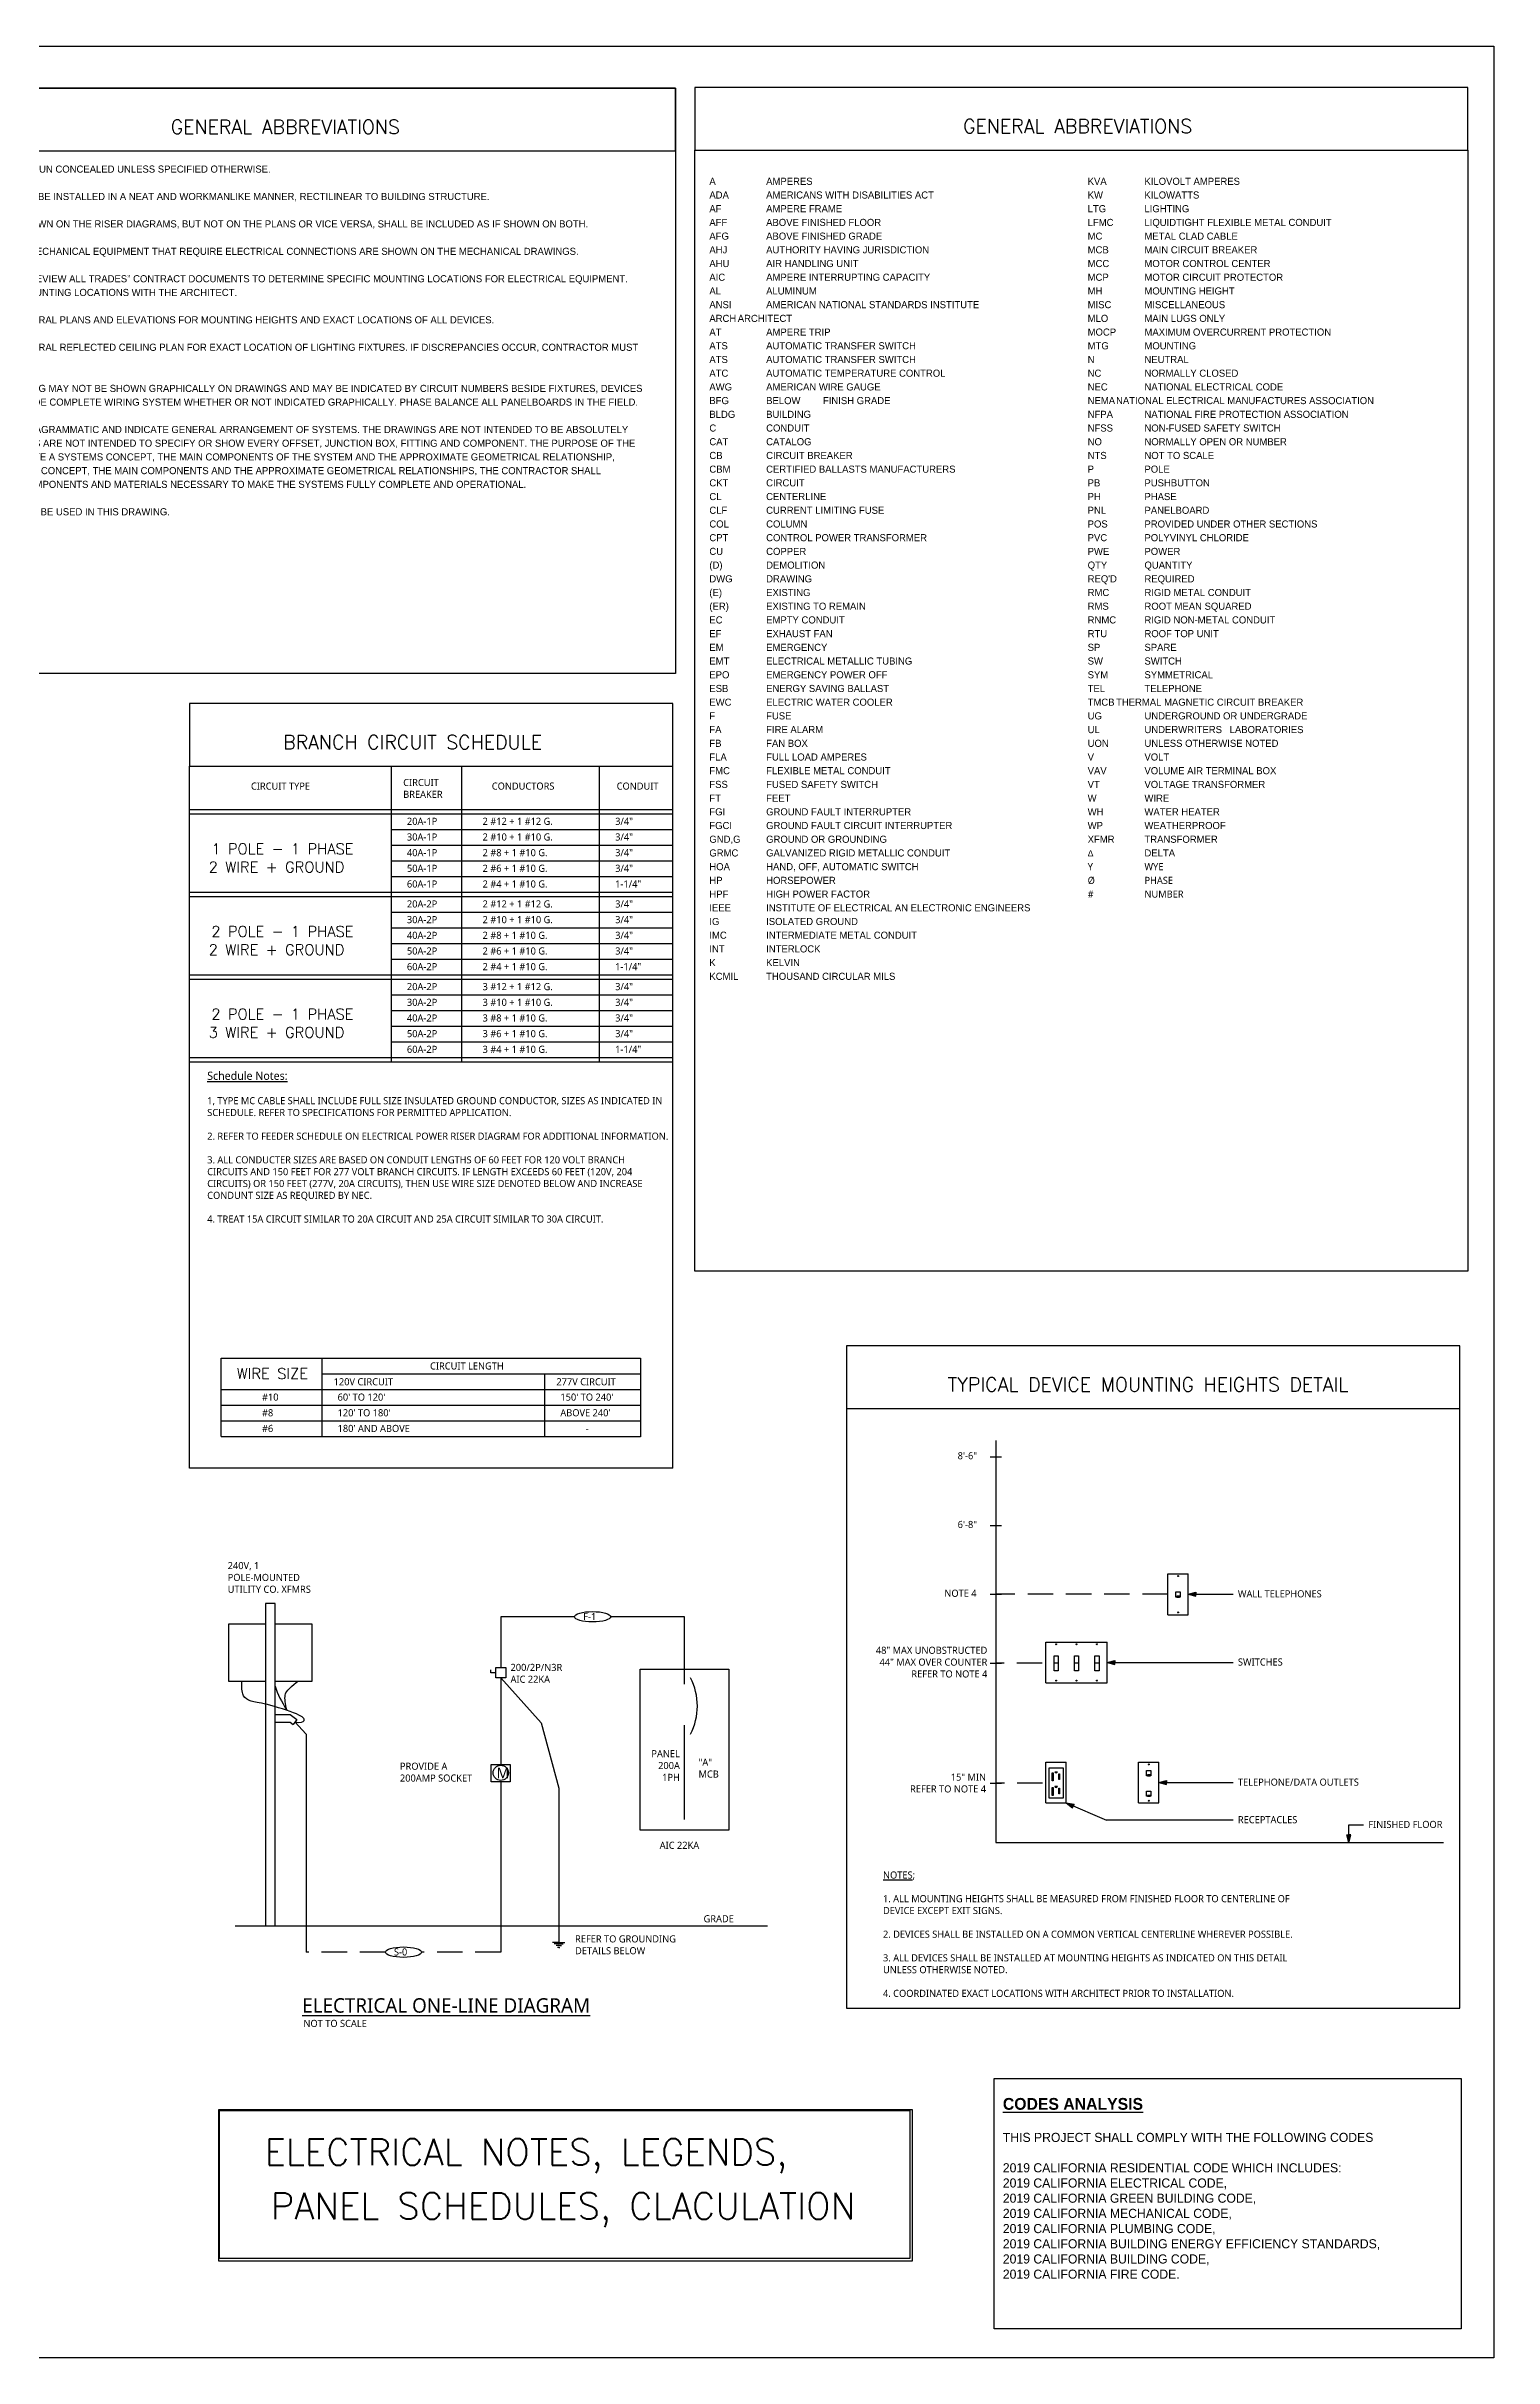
# Model space of a CAD drawing. Header units: millimetres. Extents: x 1591 to 1638, y 1324 to 1492.
# Drawn here: x 1621.85 to 1636.04, y 1348.96 to 1371.63 of the extents above; entities that cross this region are included whole.
import ezdxf
from ezdxf.enums import TextEntityAlignment as Align

# ---------------------------------------------------------------- set-up
doc = ezdxf.new("R2010")
doc.units = ezdxf.units.MM
doc.linetypes.add('HIDDEN', pattern=[0.375, 0.25, -0.125])
for name, color, linetype in [('info', 7, 'Continuous'), ('Plump', 7, 'Continuous'), ('TEXTM', 2, 'Continuous'), ('TEXTOS', 2, 'Continuous')]:
    doc.layers.add(name, color=color, linetype=linetype)
doc.styles.add('TEXTM', font='romans9.shx')

msp = doc.modelspace()

# ---------------------------------------------------------------- hatches: boundary and pattern name
at = {"layer": 'info', "lineweight": -2}
h = msp.add_hatch(color=0, dxfattribs=at)
h.dxf.hatch_style = 1
h.paths.add_polyline_path([(1633.12265, 1356.42785), (1633.12265, 1356.44697), (1633.04812, 1356.44697)])
h.paths.add_polyline_path([(1633.04812, 1356.44697), (1633.12265, 1356.44697), (1633.12265, 1356.46609)])
h = msp.add_hatch(color=0, dxfattribs=at)
h.dxf.hatch_style = 1
h.paths.add_polyline_path([(1632.32673, 1355.75912), (1632.32673, 1355.77824), (1632.25221, 1355.77824)])
h.paths.add_polyline_path([(1632.25221, 1355.77824), (1632.32673, 1355.77824), (1632.32673, 1355.79736)])
h = msp.add_hatch(color=0, dxfattribs=at)
h.dxf.hatch_style = 1
h.paths.add_polyline_path([(1632.83499, 1354.58082), (1632.83499, 1354.59994), (1632.76046, 1354.59994)])
h.paths.add_polyline_path([(1632.76046, 1354.59994), (1632.83499, 1354.59994), (1632.83499, 1354.61906)])
h = msp.add_hatch(color=0, dxfattribs=at)
h.dxf.hatch_style = 1
h.paths.add_polyline_path([(1631.91323, 1354.35308), (1631.92074, 1354.37066), (1631.85221, 1354.39994)])
h.paths.add_polyline_path([(1631.85221, 1354.39994), (1631.92074, 1354.37066), (1631.92825, 1354.38825)])
h = msp.add_hatch(color=0, dxfattribs=at)
h.dxf.hatch_style = 1
h.paths.add_polyline_path([(1634.64261, 1354.08764), (1634.62349, 1354.08764), (1634.62349, 1354.01311)])
h.paths.add_polyline_path([(1634.62349, 1354.01311), (1634.62349, 1354.08764), (1634.60437, 1354.08764)])

# ---------------------------------------------------------------- linework, layer by layer
at = {"layer": 'info', "color": 0, "lineweight": -2}
for p, q in [((1627.99412, 1357.68474), (1627.99412, 1365.18324)), ((1625.22829, 1364.57032), (1625.22829, 1361.67009)), ((1625.91937, 1364.57032), (1625.91937, 1361.67009)), ((1627.26832, 1364.57032), (1627.26832, 1361.67009)), ((1623.25231, 1364.14492), (1627.99412, 1364.14492)), ((1623.25231, 1364.10262), (1627.99412, 1364.10262)), ((1625.22829, 1363.94891), (1627.99412, 1363.94891)), ((1625.22829, 1363.7952), (1627.99412, 1363.7952)), ((1625.22829, 1363.64149), (1627.99412, 1363.64149)), ((1625.22829, 1363.48779), (1627.99412, 1363.48779)), ((1623.25231, 1363.33408), (1627.99412, 1363.33408)), ((1623.25231, 1363.29178), (1627.99412, 1363.29178)), ((1625.22829, 1363.13807), (1627.99412, 1363.13807)), ((1625.22829, 1362.98436), (1627.99412, 1362.98436)), ((1625.22829, 1362.83065), (1627.99412, 1362.83065)), ((1623.25231, 1362.52323), (1627.99412, 1362.52323)), ((1623.25231, 1362.48093), (1627.99412, 1362.48093)), ((1625.22829, 1362.67694), (1627.99412, 1362.67694)), ((1625.22829, 1362.32722), (1627.99412, 1362.32722)), ((1625.22829, 1362.17351), (1627.99412, 1362.17351)), ((1625.22829, 1362.01981), (1627.99412, 1362.01981)), ((1625.22829, 1361.8661), (1627.99412, 1361.8661)), ((1623.25231, 1361.71239), (1627.99412, 1361.71239)), ((1623.25231, 1361.67009), (1627.99412, 1361.67009)), ((1635.71181, 1352.38837), (1635.71181, 1358.8826)), ((1624.54823, 1358.76203), (1624.54823, 1357.99249)), ((1624.54823, 1358.60832), (1627.67642, 1358.60832)), ((1626.73334, 1358.60832), (1626.73334, 1357.99249)), ((1623.56256, 1358.45461), (1627.67642, 1358.45461)), ((1623.56256, 1358.30091), (1627.67642, 1358.30091)), ((1623.56256, 1358.1472), (1627.67642, 1358.1472)), ((1629.69518, 1358.26786), (1635.71181, 1358.26786)), ((1623.56256, 1357.99349), (1627.67642, 1357.99349)), ((1631.16021, 1357.95551), (1631.16021, 1354.01311)), ((1631.10504, 1357.79633), (1631.21538, 1357.79633)), ((1631.10504, 1357.12165), (1631.21538, 1357.12165)), ((1632.84812, 1356.24697), (1632.84812, 1356.64697)), ((1632.84812, 1356.64697), (1633.04812, 1356.64697)), ((1633.04812, 1356.24697), (1633.04812, 1356.64697)), ((1631.10504, 1356.44697), (1631.21538, 1356.44697)), ((1633.04812, 1356.44697), (1633.12265, 1356.46609)), ((1633.04812, 1356.44697), (1633.4881, 1356.44697)), ((1633.04812, 1356.44697), (1633.12265, 1356.42785)), ((1633.12265, 1356.46609), (1633.12265, 1356.44697)), ((1633.12265, 1356.42785), (1633.12265, 1356.44697)), ((1627.02852, 1356.22645), (1626.3043, 1356.22645)), ((1626.3043, 1356.22645), (1626.3043, 1355.72957)), ((1628.10724, 1356.22645), (1627.38302, 1356.22645)), ((1628.10724, 1355.56513), (1628.10724, 1356.22645)), ((1632.84812, 1356.24697), (1633.04812, 1356.24697)), ((1631.65221, 1355.57824), (1631.65221, 1355.97824)), ((1631.65221, 1355.97824), (1631.85221, 1355.97824)), ((1631.85221, 1355.97824), (1632.05221, 1355.97824)), ((1632.05221, 1355.97824), (1632.25221, 1355.97824)), ((1632.25221, 1355.57824), (1632.25221, 1355.97824)), ((1626.20633, 1355.67792), (1626.20633, 1355.70644)), ((1626.2557, 1355.67792), (1626.20633, 1355.67792)), ((1631.10504, 1355.77229), (1631.21538, 1355.77229)), ((1631.77283, 1355.76992), (1631.73153, 1355.76992)), ((1631.97283, 1355.76992), (1631.93153, 1355.76992)), ((1632.17283, 1355.76992), (1632.13153, 1355.76992)), ((1632.25221, 1355.77824), (1632.32673, 1355.79736)), ((1632.25221, 1355.77824), (1633.4881, 1355.77824)), ((1632.25221, 1355.77824), (1632.32673, 1355.75912)), ((1632.32673, 1355.79736), (1632.32673, 1355.77824)), ((1632.32673, 1355.75912), (1632.32673, 1355.77824)), ((1626.3043, 1355.62627), (1626.3043, 1354.78038)), ((1626.3043, 1355.62627), (1626.70184, 1355.18579)), ((1631.65221, 1355.57824), (1631.85221, 1355.57824)), ((1631.85221, 1355.57824), (1632.05221, 1355.57824)), ((1632.05221, 1355.57824), (1632.25221, 1355.57824)), ((1624.09245, 1355.26715), (1624.23908, 1355.26715)), ((1624.23908, 1355.26715), (1624.30398, 1355.21851)), ((1624.30398, 1355.21851), (1624.26767, 1355.17006)), ((1624.09245, 1355.19148), (1624.23908, 1355.19148)), ((1624.23908, 1355.19148), (1624.26767, 1355.17006)), ((1624.39509, 1355.07488), (1624.28582, 1355.19428)), ((1624.39509, 1355.07488), (1624.39509, 1352.93657)), ((1626.70184, 1355.18579), (1626.8736, 1354.54559)), ((1628.10724, 1354.23736), (1628.10724, 1355.16186)), ((1631.65221, 1354.39994), (1631.65221, 1354.79994)), ((1631.65221, 1354.79994), (1631.85221, 1354.79994)), ((1631.85221, 1354.39994), (1631.85221, 1354.79994)), ((1632.56046, 1354.39994), (1632.56046, 1354.79994)), ((1632.56046, 1354.79994), (1632.76046, 1354.79994)), ((1632.76046, 1354.39994), (1632.76046, 1354.79994)), ((1626.30418, 1354.60716), (1626.3043, 1352.93657)), ((1626.8736, 1354.54559), (1626.8736, 1353.03236)), ((1631.10504, 1354.59556), (1631.21538, 1354.59556)), ((1631.73891, 1354.7067), (1631.7645, 1354.7067)), ((1631.73891, 1354.56481), (1631.7645, 1354.56481)), ((1632.76046, 1354.59994), (1632.83499, 1354.61906)), ((1632.76046, 1354.59994), (1633.4881, 1354.59994)), ((1632.76046, 1354.59994), (1632.83499, 1354.58082)), ((1632.83499, 1354.61906), (1632.83499, 1354.59994)), ((1632.83499, 1354.58082), (1632.83499, 1354.59994)), ((1631.65221, 1354.39994), (1631.85221, 1354.39994)), ((1631.85221, 1354.39994), (1632.24651, 1354.2315)), ((1631.85221, 1354.39994), (1631.91323, 1354.35308)), ((1631.85221, 1354.39994), (1631.92825, 1354.38825)), ((1631.91323, 1354.35308), (1631.92074, 1354.37066)), ((1631.92825, 1354.38825), (1631.92074, 1354.37066)), ((1632.56046, 1354.39994), (1632.76046, 1354.39994)), ((1633.4881, 1354.2315), (1632.24651, 1354.2315)), ((1634.62349, 1354.01311), (1634.60437, 1354.08764)), ((1634.60437, 1354.08764), (1634.62349, 1354.08764)), ((1634.62349, 1354.01311), (1634.62349, 1354.1849)), ((1634.62349, 1354.1849), (1634.76717, 1354.1849)), ((1634.62349, 1354.01311), (1634.64261, 1354.08764)), ((1634.64261, 1354.08764), (1634.62349, 1354.08764)), ((1631.16021, 1354.01311), (1635.55196, 1354.01311)), ((1623.69909, 1353.19567), (1628.92167, 1353.19567)), ((1626.8736, 1353.03236), (1626.81248, 1353.03236)), ((1626.87365, 1353.01783), (1626.82945, 1353.01783)), ((1626.87365, 1353.00173), (1626.84776, 1353.00173)), ((1626.87321, 1352.98255), (1626.8616, 1352.98255)), ((1626.87355, 1353.01783), (1626.91775, 1353.01783)), ((1626.87355, 1353.00173), (1626.89945, 1353.00173)), ((1626.8736, 1353.03236), (1626.93472, 1353.03236)), ((1626.874, 1352.98255), (1626.88561, 1352.98255)), ((1629.69518, 1352.38837), (1635.71181, 1352.38837))]:
    msp.add_line(p, q, dxfattribs=at)
at = {"layer": 'info', "color": 0, "linetype": 'HIDDEN', "lineweight": -2}
for p, q in [((1632.84812, 1356.44697), (1631.16021, 1356.44697)), ((1631.61593, 1355.77229), (1631.16021, 1355.77229)), ((1631.62005, 1354.59556), (1631.16021, 1354.59556)), ((1625.17245, 1352.93657), (1624.39509, 1352.93657)), ((1626.3043, 1352.93657), (1625.52694, 1352.93657))]:
    msp.add_line(p, q, dxfattribs=at)
at = {"layer": 'info', "color": 0, "lineweight": -2}
for points in [[(1623.56256, 1357.99349), (1623.56256, 1358.76203), (1627.67642, 1358.76203), (1627.67642, 1357.99249)], [(1623.99656, 1355.59025), (1623.63763, 1355.59025), (1623.63763, 1356.15683), (1623.99656, 1356.15683)], [(1624.09245, 1356.15683), (1624.45139, 1356.15683), (1624.45139, 1355.59025), (1624.09245, 1355.59025)]]:
    msp.add_lwpolyline(points, dxfattribs=at)
for points in [[(1623.99656, 1353.19567), (1624.09245, 1353.19567), (1624.09245, 1356.3568), (1623.99656, 1356.3568)], [(1632.92745, 1356.4706), (1632.96881, 1356.4706), (1632.96881, 1356.41978), (1632.92745, 1356.41978)], [(1632.93618, 1356.41978), (1632.96122, 1356.41978), (1632.96122, 1356.42812), (1632.93618, 1356.42812)], [(1626.2557, 1355.72957), (1626.3529, 1355.72957), (1626.3529, 1355.62627), (1626.2557, 1355.62627)], [(1627.67122, 1355.71347), (1628.54326, 1355.71347), (1628.54326, 1354.13336), (1627.67122, 1354.13336)], [(1631.73153, 1355.84454), (1631.77283, 1355.84454), (1631.77283, 1355.69531), (1631.73153, 1355.69531)], [(1631.93153, 1355.84454), (1631.97283, 1355.84454), (1631.97283, 1355.69531), (1631.93153, 1355.69531)], [(1632.13153, 1355.84454), (1632.17283, 1355.84454), (1632.17283, 1355.69531), (1632.13153, 1355.69531)], [(1626.21139, 1354.77882), (1626.39697, 1354.77882), (1626.39697, 1354.60716), (1626.21139, 1354.60716)], [(1631.68283, 1354.74482), (1631.82158, 1354.74482), (1631.82158, 1354.44587), (1631.68283, 1354.44587)], [(1631.71272, 1354.69466), (1631.72447, 1354.69466), (1631.72447, 1354.61658), (1631.71272, 1354.61658)], [(1631.71272, 1354.55278), (1631.72447, 1354.55278), (1631.72447, 1354.47469), (1631.71272, 1354.47469)], [(1631.77733, 1354.68644), (1631.78631, 1354.68644), (1631.78631, 1354.63036), (1631.77733, 1354.63036)], [(1631.77733, 1354.54456), (1631.78631, 1354.54456), (1631.78631, 1354.48848), (1631.77733, 1354.48848)], [(1632.63973, 1354.51702), (1632.68109, 1354.51702), (1632.68109, 1354.46619), (1632.63973, 1354.46619)], [(1632.63979, 1354.71707), (1632.68115, 1354.71707), (1632.68115, 1354.66624), (1632.63979, 1354.66624)], [(1632.64852, 1354.66624), (1632.67356, 1354.66624), (1632.67356, 1354.67459), (1632.64852, 1354.67459)], [(1632.64846, 1354.46619), (1632.6735, 1354.46619), (1632.6735, 1354.47454), (1632.64846, 1354.47454)], [(1631.14547, 1351.69775), (1635.72518, 1351.69775), (1635.72518, 1349.24083), (1631.14547, 1349.24083)], [(1630.33946, 1349.90579), (1623.53982, 1349.90579), (1623.53982, 1351.39373), (1630.33946, 1351.39373)], [(1623.54624, 1351.38467), (1630.31836, 1351.38467), (1630.31836, 1349.93139), (1623.54624, 1349.93139)]]:
    msp.add_lwpolyline(points, close=True, dxfattribs=at)
for centre, radius in [((1632.94812, 1356.6251), 0.00448), ((1632.94812, 1356.26884), 0.00448), ((1631.75221, 1355.95637), 0.00448), ((1631.95221, 1355.95637), 0.00448), ((1632.15221, 1355.95637), 0.00448), ((1631.75221, 1355.60011), 0.00448), ((1631.95221, 1355.60011), 0.00448), ((1632.15221, 1355.60011), 0.00448), ((1626.30454, 1354.69556), 0.07473), ((1632.66046, 1354.77807), 0.00448), ((1632.66046, 1354.42181), 0.00448)]:
    msp.add_circle(centre, radius, dxfattribs=at)
for centre, radius, start, end in [((1627.63185, 1355.35067), 0.60137, 332.638376, 27.361624), ((1631.7517, 1354.70756), 0.01282, 183.844209, 356.155791), ((1631.7517, 1354.56567), 0.01282, 183.844209, 356.155791)]:
    msp.add_arc(centre, radius, start, end, dxfattribs=at)
for centre in [(1627.20577, 1356.22645), (1625.3497, 1352.93657)]:
    msp.add_ellipse(centre, major_axis=(0.17725, 0), ratio=0.2870386, dxfattribs=at)
for points in [[(1624.28582, 1355.19428), (1624.34543, 1355.18202), (1624.39392, 1355.20404), (1624.36086, 1355.2635), (1623.97079, 1355.38243), (1623.84738, 1355.39234), (1623.77025, 1355.44519), (1623.76474, 1355.50686), (1623.76474, 1355.59025)], [(1624.09245, 1355.54429), (1624.11294, 1355.46391), (1624.15481, 1355.39564), (1624.20479, 1355.30877)], [(1624.20479, 1355.30877), (1624.19117, 1355.37802), (1624.17685, 1355.46721), (1624.21541, 1355.51456), (1624.31128, 1355.59025)]]:
    msp.add_open_spline(points, degree=3, dxfattribs=at)
at = {"layer": 'Plump'}
msp.add_lwpolyline([(1636.04498, 1348.95802), (1605.81366, 1348.95802), (1605.81366, 1371.63152), (1636.04498, 1371.63152)], close=True, dxfattribs=at)
at = {"layer": 'Plump', "color": 0, "lineweight": -2, "elevation": -0.14071}
for points in [[(1620.43448, 1371.21993), (1628.01829, 1371.21993), (1628.01829, 1365.47721), (1620.43448, 1365.47721)], [(1620.43448, 1370.60701), (1628.01829, 1370.60701), (1628.01829, 1371.21993), (1620.43448, 1371.21993)], [(1628.20667, 1370.6133), (1635.79047, 1370.6133), (1635.79047, 1371.22622), (1628.20667, 1371.22622)], [(1628.20667, 1370.6133), (1635.79047, 1370.6133), (1635.79047, 1359.61788), (1628.20667, 1359.61788)]]:
    msp.add_lwpolyline(points, close=True, dxfattribs=at)
at = {"layer": 'Plump', "color": 0, "lineweight": -2}
for points in [[(1627.99412, 1365.18324), (1623.25231, 1365.18324), (1623.25231, 1364.57032), (1623.25231, 1364.57032)], [(1627.99412, 1357.68474), (1623.25231, 1357.68474), (1623.25231, 1364.57032), (1627.99412, 1364.57032)], [(1635.71181, 1358.8826), (1629.69518, 1358.8826), (1629.69518, 1352.38837)]]:
    msp.add_lwpolyline(points, dxfattribs=at)

# ---------------------------------------------------------------- texts
at = {"layer": 'TEXTM', "color": 0, "style": 'TEXTM'}
for s, height, p in [('GENERAL ABBREVIATIONS', 0.1362414, (1624.19086, 1370.77293, -0.14071)), ('GENERAL ABBREVIATIONS', 0.1362414, (1631.96305, 1370.77922, -0.14071)), ('BRANCH CIRCUIT SCHEDULE', 0.1362414, (1625.44024, 1364.73624)), ('1 POLE - 1 PHASE', 0.105299, (1624.16299, 1363.70626)), ('2 WIRE + GROUND', 0.105299, (1624.10521, 1363.52757)), ('2 POLE - 1 PHASE', 0.105299, (1624.16299, 1362.89542)), ('2 WIRE + GROUND', 0.105299, (1624.10521, 1362.71672)), ('3 WIRE + GROUND', 0.105299, (1624.10521, 1361.90588)), ('2 POLE - 1 PHASE', 0.105299, (1624.16299, 1362.08457)), ('WIRE SIZE', 0.105299, (1624.06485, 1358.55929)), ('TYPICAL DEVICE MOUNTING HEIGHTS DETAIL', 0.1362414, (1632.65297, 1358.43559)), ('ELECTRICAL NOTES, LEGENDS,', 0.2562923, (1626.55225, 1350.8483)), ('PANEL SCHEDULES, CLACULATION', 0.2562923, (1626.915, 1350.3185))]:
    msp.add_text(s, height=height, dxfattribs=at).set_placement(p, align=Align.CENTER)
at = {"layer": 'TEXTOS', "color": 0, "attachment_point": 1, "style": 'TEXTM'}
for s, width, gutter_width, insert, char_height in [('\\pxi-1.5,l3,a0.66667,sm1.15833;{\\fAptos|b0|i0|c0|p34;1.^IALL WIRING SHALL BE RUN CONCEALED UNLESS SPECIFIED OTHERWISE.\\P\\pi0,l0;\\P\\pi-1.5,l3;2.^IALL EQUIPMENT SHALL BE INSTALLED IN A NEAT AND WORKMANLIKE MANNER, RECTILINEAR TO BUILDING STRUCTURE.\\P\\pi0,l0;\\P\\pi-1.5,l3;3.^IALL COMPONENTS SHOWN ON THE RISER DIAGRAMS, BUT NOT ON THE PLANS OR VICE VERSA, SHALL BE INCLUDED AS IF SHOWN ON BOTH.\\P\\pi0,l0;\\P\\pi-1.5,l3;4.^IEXACT LOCATION OF MECHANICAL EQUIPMENT THAT REQUIRE ELECTRICAL CONNECTIONS ARE SHOWN ON THE MECHANICAL DRAWINGS.\\P\\pi0,l0;\\P\\pi-1.5,l3;5.^ICONTRACTOR SHALL REVIEW ALL TRADES\\fArial|b0|i0|c0|p34;”\\fAptos|b0|i0|c0|p34; CONTRACT DOCUMENTS TO DETERMINE SPECIFIC MOUNTING LOCATIONS FOR ELECTRICAL EQUIPMENT. COORDINATE EXACT MOUNTING LOCATIONS WITH THE ARCHITECT.\\P\\pi0,l0;\\P\\pi-1.5,l3;6.^IREFER TO ARCHITECTURAL PLANS AND ELEVATIONS FOR MOUNTING HEIGHTS AND EXACT LOCATIONS OF ALL DEVICES.\\P\\pi0,l0;\\P\\pi-1.5,l3;7.^IREFER TO ARCHITECTURAL REFLECTED CEILING PLAN FOR EXACT LOCATION OF LIGHTING FIXTURES. IF DISCREPANCIES OCCUR, CONTRACTOR MUST NOTIFY ARCHITECT.\\P\\pi0,l0;\\P\\pi-1.5,l3;8.^IBRANCH CIRCUIT WIRING MAY NOT BE SHOWN GRAPHICALLY ON DRAWINGS AND MAY BE INDICATED BY CIRCUIT NUMBERS BESIDE FIXTURES, DEVICES AND EQUIPMENT. PROVIDE COMPLETE WIRING SYSTEM WHETHER OR NOT INDICATED GRAPHICALLY. PHASE BALANCE ALL PANELBOARDS IN THE FIELD.\\P\\pi0,l0;\\P\\pi-1.5,l3;9.^ITHE DRAWINGS ARE DIAGRAMMATIC AND INDICATE GENERAL ARRANGEMENT OF SYSTEMS. THE DRAWINGS ARE NOT INTENDED TO BE ABSOLUTELY PRECISE. THE DRAWINGS ARE NOT INTENDED TO SPECIFY OR SHOW EVERY OFFSET, JUNCTION BOX, FITTING AND COMPONENT. THE PURPOSE OF THE DRAWINGS IS TO INDICATE A SYSTEMS CONCEPT, THE MAIN COMPONENTS OF THE SYSTEM AND THE APPROXIMATE GEOMETRICAL RELATIONSHIP, BASED ON THE SYSTEMS CONCEPT, THE MAIN COMPONENTS AND THE APPROXIMATE GEOMETRICAL RELATIONSHIPS, THE CONTRACTOR SHALL PROVIDE ALL OTHER COMPONENTS AND MATERIALS NECESSARY TO MAKE THE SYSTEMS FULLY COMPLETE AND OPERATIONAL. \\P\\pi0,l0;\\P\\pi-1.5,l3;10.^IALL SYMBOLS MAY NOT BE USED IN THIS DRAWING.}', 7.2783228, 5.80257, (1620.39541, 1370.46143), 0.06963079), ('\\pxa0.66667,sm1.15833;{\\fAptos|b0|i0|c0|p34;A^I^IAMPERES\\PADA^I^IAMERICANS WITH DISABILITIES ACT\\PAF^I^IAMPERE FRAME\\PAFF^I^IABOVE FINISHED FLOOR\\PAFG^I^IABOVE FINISHED GRADE\\PAHJ^I^IAUTHORITY HAVING JURISDICTION\\PAHU^I^IAIR HANDLING UNIT\\PAIC^I^IAMPERE INTERRUPTING CAPACITY\\PAL^I^IALUMINUM\\PANSI^I^IAMERICAN NATIONAL STANDARDS INSTITUTE\\PARCH^IARCHITECT\\PAT^I^IAMPERE TRIP\\PATS^I^IAUTOMATIC TRANSFER SWITCH\\PATS^I^IAUTOMATIC TRANSFER SWITCH\\PATC^I^IAUTOMATIC TEMPERATURE CONTROL\\PAWG^I^IAMERICAN WIRE GAUGE\\PBFG^I^IBELOW^IFINISH GRADE\\PBLDG^I^IBUILDING\\PC^I^ICONDUIT\\PCAT^I^ICATALOG\\PCB^I^ICIRCUIT BREAKER\\PCBM^I^ICERTIFIED BALLASTS MANUFACTURERS\\PCKT^I^ICIRCUIT\\PCL^I^ICENTERLINE\\PCLF^I^ICURRENT LIMITING FUSE\\PCOL^I^ICOLUMN\\PCPT^I^ICONTROL POWER TRANSFORMER\\PCU^I^ICOPPER\\P(D)^I^IDEMOLITION\\PDWG^I^IDRAWING\\P(E)^I^IEXISTING\\P(ER)^I^IEXISTING TO REMAIN\\PEC^I^IEMPTY CONDUIT\\PEF^I^IEXHAUST FAN\\PEM^I^IEMERGENCY\\PEMT^I^IELECTRICAL METALLIC TUBING\\PEPO^I^IEMERGENCY POWER OFF\\PESB^I^IENERGY SAVING BALLAST\\PEWC^I^IELECTRIC WATER COOLER\\PF^I^IFUSE\\PFA^I^IFIRE ALARM\\PFB^I^IFAN BOX\\PFLA^I^IFULL LOAD AMPERES\\PFMC^I^IFLEXIBLE METAL CONDUIT\\PFSS^I^IFUSED SAFETY SWITCH\\PFT^I^IFEET\\PFGI^I^IGROUND FAULT INTERRUPTER \\PFGCI^I^IGROUND FAULT CIRCUIT INTERRUPTER\\PGND,G^IGROUND OR GROUNDING\\PGRMC^IGALVANIZED RIGID METALLIC CONDUIT\\PHOA^I^IHAND, OFF, AUTOMATIC SWITCH\\PHP^I^IHORSEPOWER\\PHPF^I^IHIGH POWER FACTOR\\PIEEE^I^IINSTITUTE OF ELECTRICAL AN ELECTRONIC ENGINEERS\\PIG^I^IISOLATED GROUND\\PIMC^I^IINTERMEDIATE METAL CONDUIT\\PINT^I^IINTERLOCK\\PK^I^IKELVIN\\PKCMIL^ITHOUSAND CIRCULAR MILS}', 7.2783228, 5.80257, (1628.35085, 1370.34159), 0.0696308), ("\\pxa0.66667,sm1.15833;{\\fAptos|b0|i0|c0|p34;KVA^I^IKILOVOLT AMPERES\\PKW^I^IKILOWATTS\\PLTG^I^ILIGHTING\\PLFMC^I^ILIQUIDTIGHT FLEXIBLE METAL CONDUIT\\PMC^I^IMETAL CLAD CABLE\\PMCB^I^IMAIN CIRCUIT BREAKER\\PMCC^I^IMOTOR CONTROL CENTER\\PMCP^I^IMOTOR CIRCUIT PROTECTOR\\PMH^I^IMOUNTING HEIGHT\\PMISC^I^IMISCELLANEOUS\\PMLO^I^IMAIN LUGS ONLY\\PMOCP^IMAXIMUM OVERCURRENT PROTECTION\\PMTG^I^IMOUNTING\\PN^I^INEUTRAL\\PNC^I^INORMALLY CLOSED\\PNEC^I^INATIONAL ELECTRICAL CODE\\PNEMA^INATIONAL ELECTRICAL MANUFACTURES ASSOCIATION\\PNFPA^I^INATIONAL FIRE PROTECTION ASSOCIATION\\PNFSS^I^INON-FUSED SAFETY SWITCH\\PNO^I^INORMALLY OPEN OR NUMBER\\PNTS^I^INOT TO SCALE\\PP^I^IPOLE\\PPB^I^IPUSHBUTTON\\PPH^I^IPHASE\\PPNL^I^IPANELBOARD\\PPOS^I^IPROVIDED UNDER OTHER SECTIONS\\PPVC^I^IPOLYVINYL CHLORIDE\\PPWE^I^IPOWER\\PQTY^I^IQUANTITY\\PREQ'D^IREQUIRED\\PRMC^I^IRIGID METAL CONDUIT\\PRMS^I^IROOT MEAN SQUARED\\PRNMC^IRIGID NON-METAL CONDUIT\\PRTU^I^IROOF TOP UNIT\\PSP^I^ISPARE\\PSW^I^ISWITCH\\PSYM^I^ISYMMETRICAL\\PTEL^I^ITELEPHONE\\PTMCB^ITHERMAL MAGNETIC CIRCUIT BREAKER\\PUG^I^IUNDERGROUND OR UNDERGRADE\\PUL^I^IUNDERWRITERS^ILABORATORIES\\PUON^I^IUNLESS OTHERWISE NOTED\\PV^I^IVOLT\\PVAV^I^IVOLUME AIR TERMINAL BOX\\PVT^I^IVOLTAGE TRANSFORMER\\PW^I^IWIRE\\PWH^I^IWATER HEATER\\PWP^I^IWEATHERPROOF\\PXFMR^I^ITRANSFORMER\\P\\fArial Greek|b0|i0|c161|p34;\\H0.875x;Δ\\fArial|b0|i0|c0|p34;^I^I\\fAptos|b0|i0|c0|p34;\\H1.14286x;DELTA\\fArial|b0|i0|c0|p34;\\H0.875x;\\P\\fRoboto|b0|i0|c0|p2;\\H1.14286x;Y^I^IWYE\\PØ^I^IPHASE\\P#^I^INUMBER}", 5.0264423, 5.80257, (1632.06153, 1370.34159), 0.06963079), ('\\A1;{\\fRoboto|b0|i0|c0|p2;CIRCUIT TYPE}', 5.0264423, 5.80257, (1623.85413, 1364.40924, 0.14071), 0.0696308), ('\\A1;{\\fRoboto|b0|i0|c0|p2;CIRCUIT\\PBREAKER}', 5.0264423, 5.80257, (1625.34759, 1364.44443, 0.14071), 0.0696308), ('\\A1;{\\fRoboto|b0|i0|c0|p2;CONDUCTORS}', 5.0264423, 5.80257, (1626.21679, 1364.40924, 0.14071), 0.0696308), ('\\A1;{\\fRoboto|b0|i0|c0|p2;CONDUIT}', 5.0264423, 5.80257, (1627.44155, 1364.40924, 0.14071), 0.0696308), ('\\A1;{\\fRoboto|b0|i0|c0|p2;20A-1P}', 5.0264423, 5.80257, (1625.3842, 1364.06396, 0.14071), 0.0696308), ('\\A1;{\\fRoboto|b0|i0|c0|p2;2 #12 + 1 #12 G.}', 5.0264423, 5.80257, (1626.12652, 1364.06396, 0.14071), 0.0696308), ('\\A1;{\\fRoboto|b0|i0|c0|p2;3/4"}', 5.0264423, 5.80257, (1627.42661, 1364.06396, 0.14071), 0.0696308), ('\\A1;{\\fRoboto|b0|i0|c0|p2;30A-1P}', 5.0264423, 5.80257, (1625.3842, 1363.91025, 0.14071), 0.0696308), ('\\A1;{\\fRoboto|b0|i0|c0|p2;2 #10 + 1 #10 G.}', 5.0264423, 5.80257, (1626.12652, 1363.91025, 0.14071), 0.0696308), ('\\A1;{\\fRoboto|b0|i0|c0|p2;3/4"}', 5.0264423, 5.80257, (1627.42661, 1363.91025, 0.14071), 0.0696308), ('\\A1;{\\fRoboto|b0|i0|c0|p2;40A-1P}', 5.0264423, 5.80257, (1625.3842, 1363.75654, 0.14071), 0.0696308), ('\\A1;{\\fRoboto|b0|i0|c0|p2;50A-1P}', 5.0264423, 5.80257, (1625.3842, 1363.60283, 0.14071), 0.0696308), ('\\A1;{\\fRoboto|b0|i0|c0|p2;2 #8 + 1 #10 G.}', 5.0264423, 5.80257, (1626.12652, 1363.75654, 0.14071), 0.0696308), ('\\A1;{\\fRoboto|b0|i0|c0|p2;2 #6 + 1 #10 G.}', 5.0264423, 5.80257, (1626.12652, 1363.60283, 0.14071), 0.0696308), ('\\A1;{\\fRoboto|b0|i0|c0|p2;3/4"}', 5.0264423, 5.80257, (1627.42661, 1363.75654, 0.14071), 0.0696308), ('\\A1;{\\fRoboto|b0|i0|c0|p2;3/4"}', 5.0264423, 5.80257, (1627.42661, 1363.60283, 0.14071), 0.0696308), ('\\A1;{\\fRoboto|b0|i0|c0|p2;60A-1P}', 5.0264423, 5.80257, (1625.3842, 1363.44913, 0.14071), 0.0696308), ('\\A1;{\\fRoboto|b0|i0|c0|p2;2 #4 + 1 #10 G.}', 5.0264423, 5.80257, (1626.12652, 1363.44913, 0.14071), 0.0696308), ('\\A1;{\\fRoboto|b0|i0|c0|p2;1-1/4"}', 5.0264423, 5.80257, (1627.42661, 1363.44913, 0.14071), 0.0696308), ('\\A1;{\\fRoboto|b0|i0|c0|p2;20A-2P}', 5.0264423, 5.80257, (1625.3842, 1363.25312, 0.14071), 0.0696308), ('\\A1;{\\fRoboto|b0|i0|c0|p2;2 #12 + 1 #12 G.}', 5.0264423, 5.80257, (1626.12652, 1363.25312, 0.14071), 0.0696308), ('\\A1;{\\fRoboto|b0|i0|c0|p2;3/4"}', 5.0264423, 5.80257, (1627.42661, 1363.25312, 0.14071), 0.0696308), ('\\A1;{\\fRoboto|b0|i0|c0|p2;40A-2P}', 5.0264423, 5.80257, (1625.3842, 1362.9457, 0.14071), 0.0696308), ('\\A1;{\\fRoboto|b0|i0|c0|p2;30A-2P}', 5.0264423, 5.80257, (1625.3842, 1363.09941, 0.14071), 0.0696308), ('\\A1;{\\fRoboto|b0|i0|c0|p2;2 #10 + 1 #10 G.}', 5.0264423, 5.80257, (1626.12652, 1363.09941, 0.14071), 0.0696308), ('\\A1;{\\fRoboto|b0|i0|c0|p2;2 #8 + 1 #10 G.}', 5.0264423, 5.80257, (1626.12652, 1362.9457, 0.14071), 0.0696308), ('\\A1;{\\fRoboto|b0|i0|c0|p2;3/4"}', 5.0264423, 5.80257, (1627.42661, 1363.09941, 0.14071), 0.0696308), ('\\A1;{\\fRoboto|b0|i0|c0|p2;3/4"}', 5.0264423, 5.80257, (1627.42661, 1362.9457, 0.14071), 0.0696308), ('\\A1;{\\fRoboto|b0|i0|c0|p2;50A-2P}', 5.0264423, 5.80257, (1625.3842, 1362.79199, 0.14071), 0.0696308), ('\\A1;{\\fRoboto|b0|i0|c0|p2;2 #6 + 1 #10 G.}', 5.0264423, 5.80257, (1626.12652, 1362.79199, 0.14071), 0.0696308), ('\\A1;{\\fRoboto|b0|i0|c0|p2;3/4"}', 5.0264423, 5.80257, (1627.42661, 1362.79199, 0.14071), 0.0696308), ('\\A1;{\\fRoboto|b0|i0|c0|p2;60A-2P}', 5.0264423, 5.80257, (1625.3842, 1362.63828, 0.14071), 0.0696308), ('\\A1;{\\fRoboto|b0|i0|c0|p2;2 #4 + 1 #10 G.}', 5.0264423, 5.80257, (1626.12652, 1362.63828, 0.14071), 0.0696308), ('\\A1;{\\fRoboto|b0|i0|c0|p2;1-1/4"}', 5.0264423, 5.80257, (1627.42661, 1362.63828, 0.14071), 0.0696308), ('\\A1;{\\fRoboto|b0|i0|c0|p2;30A-2P}', 5.0264423, 5.80257, (1625.3842, 1362.28856, 0.14071), 0.0696308), ('\\A1;{\\fRoboto|b0|i0|c0|p2;20A-2P}', 5.0264423, 5.80257, (1625.3842, 1362.44227, 0.14071), 0.0696308), ('\\A1;{\\fRoboto|b0|i0|c0|p2;3 #12 + 1 #12 G.}', 5.0264423, 5.80257, (1626.12652, 1362.44227, 0.14071), 0.0696308), ('\\A1;{\\fRoboto|b0|i0|c0|p2;3 #10 + 1 #10 G.}', 5.0264423, 5.80257, (1626.12652, 1362.28856, 0.14071), 0.0696308), ('\\A1;{\\fRoboto|b0|i0|c0|p2;3/4"}', 5.0264423, 5.80257, (1627.42661, 1362.44227, 0.14071), 0.0696308), ('\\A1;{\\fRoboto|b0|i0|c0|p2;3/4"}', 5.0264423, 5.80257, (1627.42661, 1362.28856, 0.14071), 0.0696308), ('\\A1;{\\fRoboto|b0|i0|c0|p2;40A-2P}', 5.0264423, 5.80257, (1625.3842, 1362.13485, 0.14071), 0.0696308), ('\\A1;{\\fRoboto|b0|i0|c0|p2;3 #8 + 1 #10 G.}', 5.0264423, 5.80257, (1626.12652, 1362.13485, 0.14071), 0.0696308), ('\\A1;{\\fRoboto|b0|i0|c0|p2;3/4"}', 5.0264423, 5.80257, (1627.42661, 1362.13485, 0.14071), 0.0696308), ('\\A1;{\\fRoboto|b0|i0|c0|p2;60A-2P}', 5.0264423, 5.80257, (1625.3842, 1361.82744, 0.14071), 0.0696308), ('\\A1;{\\fRoboto|b0|i0|c0|p2;50A-2P}', 5.0264423, 5.80257, (1625.3842, 1361.98115, 0.14071), 0.0696308), ('\\A1;{\\fRoboto|b0|i0|c0|p2;3 #6 + 1 #10 G.}', 5.0264423, 5.80257, (1626.12652, 1361.98115, 0.14071), 0.0696308), ('\\A1;{\\fRoboto|b0|i0|c0|p2;3 #4 + 1 #10 G.}', 5.0264423, 5.80257, (1626.12652, 1361.82744, 0.14071), 0.0696308), ('\\A1;{\\fRoboto|b0|i0|c0|p2;3/4"}', 5.0264423, 5.80257, (1627.42661, 1361.98115, 0.14071), 0.0696308), ('\\A1;{\\fRoboto|b0|i0|c0|p2;1-1/4"}', 5.0264423, 5.80257, (1627.42661, 1361.82744, 0.14071), 0.0696308), ('\\A1;{\\fRoboto|b0|i0|c0|p2;\\H1.14892x;\\LSchedule Notes:^J\\H0.87038x;\\l^J1, TYPE MC CABLE SHALL INCLUDE FULL SIZE INSULATED GROUND CONDUCTOR, SIZES AS INDICATED IN^JSCHEDULE. REFER TO SPECIFICATIONS FOR PERMITTED APPLICATION.^J^J2. REFER TO FEEDER SCHEDULE ON ELECTRICAL POWER RISER DIAGRAM FOR ADDITIONAL INFORMATION.^J^J3. ALL CONDUCTER SIZES ARE BASED ON CONDUIT LENGTHS OF 60 FEET FOR 120 VOLT BRANCH^JCIRCUITS AND 150 FEET FOR 277 VOLT BRANCH CIRCUITS. IF LENGTH EXC£EDS 60 FEET (120V, 204^JCIRCUITS) OR 150 FEET (277V, 20A CIRCUITS), THEN USE WIRE SIZE DENOTED BELOW AND INCREASE^JCONDUNT SIZE AS REQUIRED BY NEC.^J^J4. TREAT 15A CIRCUIT SIMILAR TO 20A CIRCUIT AND 25A CIRCUIT SIMILAR TO 30A CIRCUIT.}', 4.5688625, 5.80257, (1623.42526, 1361.57297, 0.14071), 0.06963079), ('\\A1;{\\fRoboto|b0|i0|c0|p2;CIRCUIT LENGTH}', 5.0264423, 5.80257, (1625.61079, 1358.72135, 0.14071), 0.0696308), ('\\A1;{\\fRoboto|b0|i0|c0|p2;#10}', 5.0264423, 5.80257, (1623.96238, 1358.41595, 0.14071), 0.0696308), ('\\A1;{\\fRoboto|b0|i0|c0|p2;120V CIRCUIT}', 5.0264423, 5.80257, (1624.66515, 1358.56635, 0.14071), 0.0696308), ("\\A1;{\\fRoboto|b0|i0|c0|p2;60' TO 120'}", 5.0264423, 5.80257, (1624.70414, 1358.41595, 0.14071), 0.0696308), ('\\A1;{\\fRoboto|b0|i0|c0|p2;277V CIRCUIT}', 5.0264423, 5.80257, (1626.85026, 1358.56635, 0.14071), 0.0696308), ("\\A1;{\\fRoboto|b0|i0|c0|p2;150' TO 240'}", 5.0264423, 5.80257, (1626.88925, 1358.41595, 0.14071), 0.0696308), ('\\A1;{\\fRoboto|b0|i0|c0|p2;#8}', 5.0264423, 5.80257, (1623.96238, 1358.26225, 0.14071), 0.0696308), ("\\A1;{\\fRoboto|b0|i0|c0|p2;120' TO 180'}", 5.0264423, 5.80257, (1624.70414, 1358.26225, 0.14071), 0.0696308), ("\\A1;{\\fRoboto|b0|i0|c0|p2;ABOVE 240'}", 5.0264423, 5.80257, (1626.88925, 1358.26225, 0.14071), 0.0696308), ('\\A1;{\\fRoboto|b0|i0|c0|p2;#6}', 5.0264423, 5.80257, (1623.96238, 1358.10854, 0.14071), 0.0696308), ("\\A1;{\\fRoboto|b0|i0|c0|p2;180' AND ABOVE}", 5.0264423, 5.80257, (1624.70414, 1358.10854, 0.14071), 0.0696308), ('\\A1;{\\fRoboto|b0|i0|c0|p2;-}', 5.0264423, 5.80257, (1627.13694, 1358.10854, 0.14071), 0.0696308), ('\\A1;{\\fRoboto|b0|i0|c0|p2;8\'-6"}', 5.0264423, 5.80257, (1630.78635, 1357.84123, 0.14071), 0.0696308), ('\\A1;{\\fRoboto|b0|i0|c0|p2;6\'-8"}', 5.0264423, 5.80257, (1630.78635, 1357.16655, 0.14071), 0.0696308), ('\\A1;\\pxql;{\\fRoboto|b0|i0|c0|p2;240V, 1\\PPOLE-MOUNTED\\PUTILITY CO. XFMRS}', 1.837696, 5.80257, (1623.62604, 1356.76327, 0.14071), 0.0696308), ('\\A1;{\\fRoboto|b0|i0|c0|p2;NOTE 4}', 5.0264423, 5.80257, (1630.65597, 1356.49187, 0.14071), 0.0696308), ('\\A1;{\\fRoboto|b0|i0|c0|p2;WALL TELEPHONES}', 5.0264423, 5.80257, (1633.5352, 1356.48631, 0.14071), 0.0696308), ('\\A1;{\\fRoboto|b0|i0|c0|p2;F-1}', 1.837696, 5.80257, (1627.11279, 1356.26338, 0.14071), 0.0696308), ('\\A1;\\pxqr;{\\fRoboto|b0|i0|c0|p2;48" MAX UNOBSTRUCTED\\P44" MAX OVER COUNTER\\PREFER TO NOTE 4}', 1.837696, 5.80257, (1629.23981, 1355.93259, 0.14071), 0.0696308), ('\\A1;\\pxql;{\\fRoboto|b0|i0|c0|p2;200/2P/N3R\\PAIC 22KA}', 1.837696, 5.80257, (1626.40052, 1355.76455, 0.14071), 0.0696308), ('\\A1;{\\fRoboto|b0|i0|c0|p2;SWITCHES}', 5.0264423, 5.80257, (1633.5352, 1355.81758, 0.14071), 0.0696308), ('\\A1;\\pxql;{\\fRoboto|b0|i0|c0|p2;PROVIDE A\\P200AMP SOCKET}', 1.837696, 5.80257, (1625.31567, 1354.7952, 0.14071), 0.0696308), ('\\A1;{\\fRoboto|b0|i0|c0|p2;M}', 2.7762093, 8.76594, (1626.26352, 1354.74531, 0.21257), 0.1051913), ('\\A1;\\pxqr;{\\fRoboto|b0|i0|c0|p2;PANEL\\P200A\\P1PH}', 1.837696, 5.80257, (1626.22399, 1354.91824, 0.14071), 0.0696308), ('\\A1;\\pxql;{\\fRoboto|b0|i0|c0|p2;"A"\\PMCB}', 1.837696, 5.80257, (1628.24478, 1354.83454, 0.14071), 0.0696308), ('\\A1;\\pxqr;{\\fRoboto|b0|i0|c0|p2;15" MIN\\PREFER TO NOTE 4}', 1.837696, 5.80257, (1629.22722, 1354.68859, 0.14071), 0.0696308), ('\\A1;{\\fRoboto|b0|i0|c0|p2;TELEPHONE/DATA OUTLETS}', 5.0264423, 5.80257, (1633.5352, 1354.63928, 0.14071), 0.0696308), ('\\A1;{\\fRoboto|b0|i0|c0|p2;RECEPTACLES}', 5.0264423, 5.80257, (1633.5352, 1354.27084, 0.14071), 0.0696308), ('\\A1;{\\fRoboto|b0|i0|c0|p2;FINISHED FLOOR}', 5.0264423, 5.80257, (1634.81427, 1354.22424, 0.14071), 0.0696308), ('\\A1;{\\fRoboto|b0|i0|c0|p2;AIC 22KA}', 1.837696, 5.80257, (1627.86369, 1354.01971, 0.14071), 0.0696308), ('\\A1;\\pxql;{\\fRoboto|b0|i0|c0|p2;\\LNOTES\\l;\\P^J1. ALL MOUNTING HEIGHTS SHALL BE MEASURED FROM FINISHED FLOOR TO CENTERLINE OF^JDEVICE EXCEPT EXIT SIGNS.^J^J2. DEVICES SHALL BE INSTALLED ON A COMMON VERTICAL CENTERLINE WHEREVER POSSIBLE.\\P^J3. ALL DEVICES SHALL BE INSTALLED AT MOUNTING HEIGHTS AS INDICATED ON THIS DETAIL^JUNLESS OTHERWISE NOTED.^J^J4. COORDINATED EXACT LOCATIONS WITH ARCHITECT PRIOR TO INSTALLATION.}', 6.2883756, 5.80257, (1630.05412, 1353.72811, 0.14071), 0.06963079), ('\\A1;{\\fRoboto|b0|i0|c0|p2;GRADE}', 1.837696, 5.80257, (1628.29393, 1353.29909, 0.14071), 0.0696308), ('\\A1;{\\fRoboto|b0|i0|c0|p2;S-0}', 1.837696, 5.80257, (1625.25671, 1352.97351, 0.14071), 0.0696308), ('\\A1;\\pxql;{\\fRoboto|b0|i0|c0|p2;REFER TO GROUNDING\\PDETAILS BELOW}', 1.837696, 5.80257, (1627.0334, 1353.10151, 0.14071), 0.0696308), ('\\A1;\\pxql;{\\fRoboto|b0|i0|c0|p2;\\LELECTRICAL ONE-LINE DIAGRAM}', 3.7393334, 11.80703, (1624.35728, 1352.48477, 0.14071), 0.1416843), ('\\A1;\\pxql;{\\fRoboto|b0|i0|c0|p2;NOT TO SCALE}', 1.837696, 5.80257, (1624.36906, 1352.27234, 0.14071), 0.0696308), ('{\\fAptos|b1|i0|c0|p34;\\H1.2935x;\\LCODES ANALYSIS^J\\fAptos|b0|i0|c0|p34;\\H0.7731x;\\l^JTHIS PROJECT SHALL COMPLY WITH THE FOLLOWING CODES^J^J2019 CALIFORNIA RESIDENTIAL CODE WHICH INCLUDES:^J2019 CALIFORNIA ELECTRICAL CODE,^J2019 CALIFORNIA GREEN BUILDING CODE,^J2019 CALIFORNIA MECHANICAL CODE,^J2019 CALIFORNIA PLUMBING CODE,^J2019 CALIFORNIA BUILDING ENERGY EFFICIENCY STANDARDS,^J2019 CALIFORNIA BUILDING CODE,^J2019 CALIFORNIA FIRE CODE.}', 9.3462013, 7.45116, (1631.22967, 1351.5062, 0.18069), 0.08941392)]:
    msp.add_mtext_dynamic_manual_height_columns(s, width=width, gutter_width=gutter_width, heights=[0], dxfattribs=dict(at, insert=insert, char_height=char_height))

doc.saveas('drawing.dxf')
